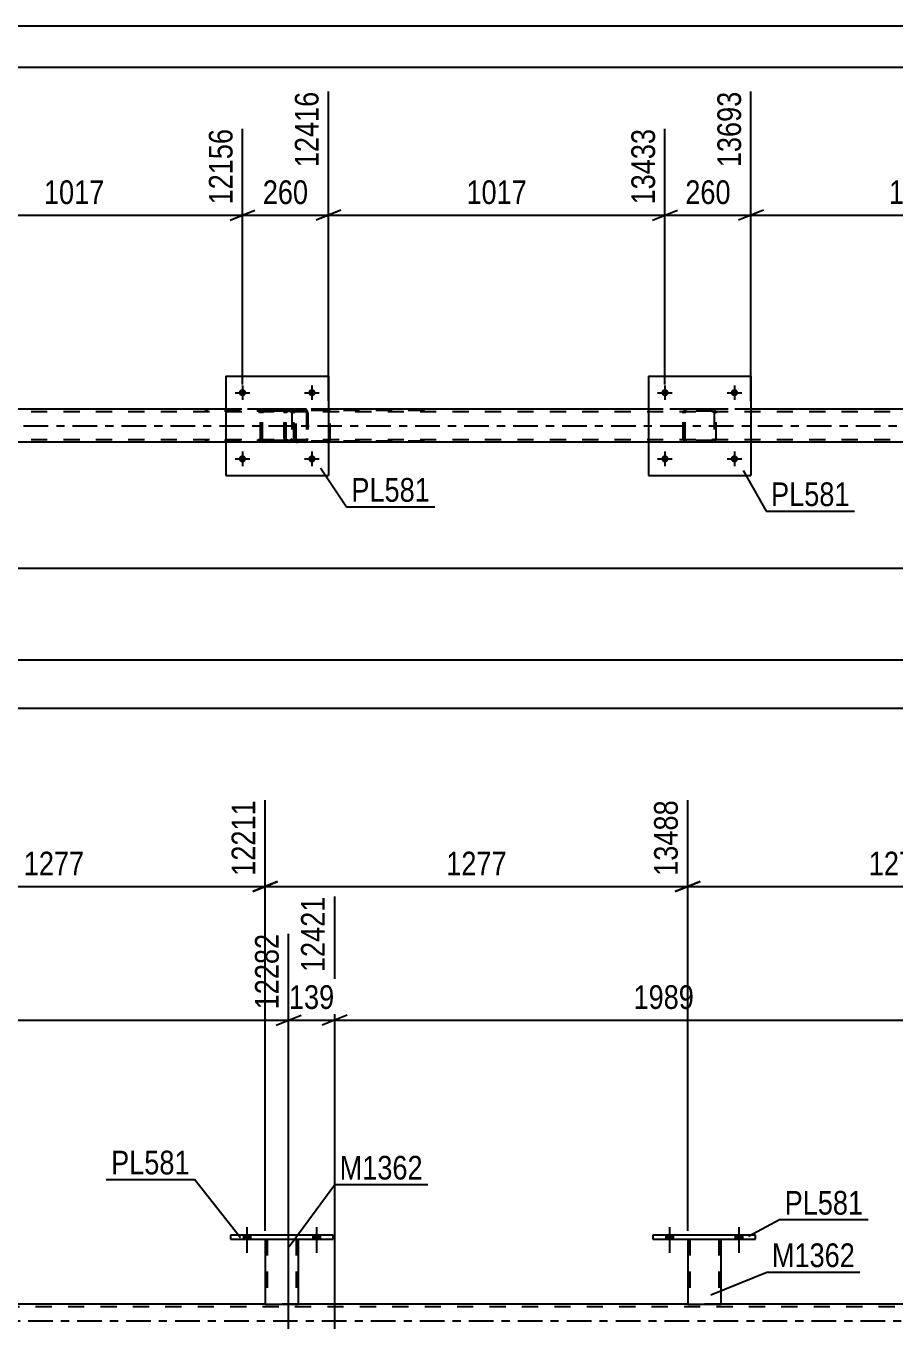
# Model space of a CAD drawing. Header units: millimetres. Extents: x 0 to 841, y 0 to 594.
# Drawn here: x 508.9 to 614, y 436.5 to 594 of the extents above; entities that cross this region are included whole.
import ezdxf

# ---------------------------------------------------------------- set-up
doc = ezdxf.new("R2010")
doc.units = ezdxf.units.MM
doc.linetypes.add('DXK_LINE_DOT2', pattern=[3.9198, 1.9599, -1.9599])
doc.linetypes.add('DXK_LINE_DOT3', pattern=[5.9187, 2.979, -0.9799, 0.9799, -0.9799])
doc.styles.add('Arial Narrow', font='ARIALN.TTF', dxfattribs={"height": 0.2})

# ---------------------------------------------------------------- blocks, each defined once
blk = doc.blocks.new('Unknown-318887466-1133')
at = {"color": 5, "linetype": 'Continuous'}
for p, q in [((841, 594), (0, 594)), ((836, 589), (5, 589))]:
    blk.add_line(p, q, dxfattribs=at)
blk = doc.blocks.new('Bolt-318887466-5515 - 5449')
at = {"linetype": 'Continuous'}
for points in [[(586.59, 541.69, -1), (585.71, 541.69, -1)], [(594.99, 541.69, -1), (594.11, 541.69, -1)]]:
    blk.add_hatch(color=1, dxfattribs=at).paths.add_polyline_path(points)
at = {"color": 1, "linetype": 'Continuous'}
for p, q in [((585.27, 541.69), (587.03, 541.69)), ((586.15, 542.57), (586.15, 540.81)), ((593.67, 541.69), (595.43, 541.69)), ((594.55, 542.57), (594.55, 540.81))]:
    blk.add_line(p, q, dxfattribs=at)
blk = doc.blocks.new('Part-318887466-5455 - 5449')
at = {"color": 2, "linetype": 'Continuous'}
for p, q in [((533.07, 551.69), (533.07, 539.69)), ((533.07, 551.69), (545.47, 551.69)), ((545.47, 551.69), (545.47, 539.69)), ((533.07, 539.69), (545.47, 539.69))]:
    blk.add_line(p, q, dxfattribs=at)
blk = doc.blocks.new('Bolt-318887466-5512 - 5449')
at = {"linetype": 'Continuous'}
for points in [[(535.51, 549.69, -1), (534.63, 549.69, -1)], [(543.91, 549.69, -1), (543.03, 549.69, -1)]]:
    blk.add_hatch(color=1, dxfattribs=at).paths.add_polyline_path(points)
at = {"color": 1, "linetype": 'Continuous'}
for p, q in [((534.19, 549.69), (535.95, 549.69)), ((535.07, 550.57), (535.07, 548.81)), ((542.59, 549.69), (544.35, 549.69)), ((543.47, 550.57), (543.47, 548.81))]:
    blk.add_line(p, q, dxfattribs=at)
blk = doc.blocks.new('Bolt-318887466-5513 - 5449')
at = {"linetype": 'Continuous'}
for points in [[(535.51, 541.69, -1), (534.63, 541.69, -1)], [(543.91, 541.69, -1), (543.03, 541.69, -1)]]:
    blk.add_hatch(color=1, dxfattribs=at).paths.add_polyline_path(points)
at = {"color": 1, "linetype": 'Continuous'}
for p, q in [((534.19, 541.69), (535.95, 541.69)), ((535.07, 542.57), (535.07, 540.81)), ((542.59, 541.69), (544.35, 541.69)), ((543.47, 542.57), (543.47, 540.81))]:
    blk.add_line(p, q, dxfattribs=at)
blk = doc.blocks.new('Bolt-318887466-5514 - 5449')
at = {"linetype": 'Continuous'}
for points in [[(586.59, 549.69, -1), (585.71, 549.69, -1)], [(594.99, 549.69, -1), (594.11, 549.69, -1)]]:
    blk.add_hatch(color=1, dxfattribs=at).paths.add_polyline_path(points)
at = {"color": 1, "linetype": 'Continuous'}
for p, q in [((585.27, 549.69), (587.03, 549.69)), ((586.15, 550.57), (586.15, 548.81)), ((593.67, 549.69), (595.43, 549.69)), ((594.55, 550.57), (594.55, 548.81))]:
    blk.add_line(p, q, dxfattribs=at)
blk = doc.blocks.new('Part-318887466-5590 - 5449')
at = {"color": 7, "linetype": 'DXK_LINE_DOT2'}
for p, q in [((537.27, 547.21), (537.3, 547.4)), ((537.3, 547.4), (537.27, 547.21)), ((537.27, 544.17), (537.27, 547.21)), ((537.51, 547.21), (537.53, 547.3)), ((537.51, 544.17), (537.51, 547.21)), ((537.53, 547.3), (537.58, 547.38)), ((537.56, 547.66), (537.75, 547.69)), ((537.75, 547.69), (537.56, 547.66)), ((537.58, 547.38), (537.66, 547.43)), ((537.66, 547.43), (537.75, 547.45)), ((540.79, 547.69), (537.75, 547.69)), ((540.79, 547.45), (537.75, 547.45)), ((540.79, 547.69), (540.97, 547.66)), ((540.97, 547.66), (540.79, 547.69)), ((540.79, 547.45), (540.88, 547.43)), ((540.88, 547.43), (540.96, 547.38)), ((540.96, 547.38), (541.01, 547.3)), ((541.01, 547.3), (541.03, 547.21)), ((541.03, 547.21), (541.03, 544.17)), ((541.23, 547.4), (541.27, 547.21)), ((541.27, 547.21), (541.23, 547.4)), ((541.27, 544.17), (541.27, 547.21)), ((537.3, 543.99), (537.27, 544.17)), ((537.27, 544.17), (537.3, 543.99)), ((537.53, 544.08), (537.51, 544.17)), ((537.58, 544), (537.53, 544.08)), ((537.75, 543.69), (537.56, 543.73)), ((537.56, 543.73), (537.75, 543.69)), ((537.66, 543.95), (537.58, 544)), ((537.75, 543.93), (537.66, 543.95)), ((540.79, 543.93), (537.75, 543.93)), ((540.79, 543.69), (537.75, 543.69)), ((540.88, 543.95), (540.79, 543.93)), ((540.97, 543.73), (540.79, 543.69)), ((540.79, 543.69), (540.97, 543.73)), ((540.96, 544), (540.88, 543.95)), ((541.01, 544.08), (540.96, 544)), ((541.03, 544.17), (541.01, 544.08)), ((541.27, 544.17), (541.23, 543.99)), ((541.23, 543.99), (541.27, 544.17))]:
    blk.add_line(p, q, dxfattribs=at)
at = {"color": 7, "linetype": 'DXK_LINE_DOT3'}
blk.add_line((539.27, 545.69), (539.27, 545.69), dxfattribs=at)
at = {"color": 7, "linetype": 'DXK_LINE_DOT2'}
for centre, start, end in [((537.75, 547.21), 112.5, 157.5), ((537.75, 547.21), 112.5, 157.5), ((540.79, 547.21), 22.5, 67.5), ((540.79, 547.21), 22.5, 67.5), ((537.75, 544.17), 202.5, 247.5), ((537.75, 544.17), 202.5, 247.5), ((540.79, 544.17), 292.5, 337.5), ((540.79, 544.17), 292.5, 337.5)]:
    blk.add_arc(centre, 0.48, start, end, dxfattribs=at)
blk = doc.blocks.new('Part-318887466-5595 - 5449')
at = {"color": 2, "linetype": 'Continuous'}
for p, q in [((584.15, 551.69), (584.15, 539.69)), ((584.15, 551.69), (596.55, 551.69)), ((596.55, 551.69), (596.55, 539.69)), ((584.15, 539.69), (596.55, 539.69))]:
    blk.add_line(p, q, dxfattribs=at)
blk = doc.blocks.new('Part-318887466-5596 - 5449')
at = {"color": 7, "linetype": 'DXK_LINE_DOT2'}
for p, q in [((588.35, 547.21), (588.39, 547.4)), ((588.39, 547.4), (588.35, 547.21)), ((588.35, 544.17), (588.35, 547.21)), ((588.59, 547.21), (588.61, 547.3)), ((588.59, 544.17), (588.59, 547.21)), ((588.61, 547.3), (588.66, 547.38)), ((588.65, 547.66), (588.83, 547.69)), ((588.83, 547.69), (588.65, 547.66)), ((588.66, 547.38), (588.74, 547.43)), ((588.74, 547.43), (588.83, 547.45)), ((591.87, 547.69), (588.83, 547.69)), ((591.87, 547.45), (588.83, 547.45)), ((591.87, 547.69), (592.05, 547.66)), ((592.05, 547.66), (591.87, 547.69)), ((591.87, 547.45), (591.96, 547.43)), ((591.96, 547.43), (592.04, 547.38)), ((592.04, 547.38), (592.09, 547.3)), ((592.09, 547.3), (592.11, 547.21)), ((592.11, 547.21), (592.11, 544.17)), ((592.31, 547.4), (592.35, 547.21)), ((592.35, 547.21), (592.31, 547.4)), ((592.35, 544.17), (592.35, 547.21)), ((588.39, 543.99), (588.35, 544.17)), ((588.35, 544.17), (588.39, 543.99)), ((588.61, 544.08), (588.59, 544.17)), ((588.66, 544), (588.61, 544.08)), ((588.83, 543.69), (588.65, 543.73)), ((588.65, 543.73), (588.83, 543.69)), ((588.74, 543.95), (588.66, 544)), ((588.83, 543.93), (588.74, 543.95)), ((591.87, 543.93), (588.83, 543.93)), ((591.87, 543.69), (588.83, 543.69)), ((591.96, 543.95), (591.87, 543.93)), ((592.05, 543.73), (591.87, 543.69)), ((591.87, 543.69), (592.05, 543.73)), ((592.04, 544), (591.96, 543.95)), ((592.09, 544.08), (592.04, 544)), ((592.11, 544.17), (592.09, 544.08)), ((592.35, 544.17), (592.31, 543.99)), ((592.31, 543.99), (592.35, 544.17))]:
    blk.add_line(p, q, dxfattribs=at)
at = {"color": 7, "linetype": 'DXK_LINE_DOT3'}
blk.add_line((590.35, 545.69), (590.35, 545.69), dxfattribs=at)
at = {"color": 7, "linetype": 'DXK_LINE_DOT2'}
for centre, start, end in [((588.83, 547.21), 112.5, 157.5), ((588.83, 547.21), 112.5, 157.5), ((591.87, 547.21), 22.5, 67.5), ((591.87, 547.21), 22.5, 67.5), ((588.83, 544.17), 202.5, 247.5), ((588.83, 544.17), 202.5, 247.5), ((591.87, 544.17), 292.5, 337.5), ((591.87, 544.17), 292.5, 337.5)]:
    blk.add_arc(centre, 0.48, start, end, dxfattribs=at)
blk = doc.blocks.new('Part-318887466-5627 - 5449')
at = {"color": 7, "linetype": 'DXK_LINE_DOT2'}
for p, q in [((542.69, 547.69), (530.53, 547.69)), ((542.69, 547.45), (530.53, 547.45)), ((540.12, 547.35), (540.1, 547.21)), ((540.1, 544.17), (540.1, 547.21)), ((540.13, 547.4), (540.12, 547.35)), ((540.35, 547.21), (540.37, 547.3)), ((540.35, 544.17), (540.35, 547.21)), ((540.37, 547.3), (540.42, 547.38)), ((540.6, 547.69), (540.41, 547.66)), ((540.42, 547.38), (540.5, 547.43)), ((540.5, 547.43), (540.6, 547.45)), ((541.41, 547.69), (541.41, 547.45)), ((542.79, 547.66), (542.69, 547.69)), ((542.69, 547.45), (542.74, 547.43)), ((542.74, 547.43), (542.79, 547.38)), ((542.88, 547.55), (542.79, 547.66)), ((542.79, 547.38), (542.82, 547.3)), ((542.82, 547.3), (542.83, 547.21)), ((542.83, 547.21), (542.83, 544.17)), ((542.94, 547.4), (542.88, 547.55)), ((542.96, 547.21), (542.94, 547.4)), ((542.96, 547.21), (542.96, 544.17)), ((542.69, 543.93), (530.53, 543.93)), ((542.69, 543.69), (530.53, 543.69)), ((540.1, 544.17), (540.11, 544.09)), ((540.11, 544.09), (540.13, 543.99)), ((540.37, 544.08), (540.35, 544.17)), ((540.42, 544), (540.37, 544.08)), ((540.41, 543.73), (540.6, 543.69)), ((540.5, 543.95), (540.42, 544)), ((540.6, 543.93), (540.5, 543.95)), ((541.41, 543.69), (541.41, 543.93)), ((542.74, 543.95), (542.69, 543.93)), ((542.69, 543.69), (542.79, 543.73)), ((542.79, 544), (542.74, 543.95)), ((542.82, 544.08), (542.79, 544)), ((542.79, 543.73), (542.88, 543.83)), ((542.83, 544.17), (542.82, 544.08)), ((542.88, 543.83), (542.94, 543.99)), ((542.94, 543.99), (542.96, 544.17))]:
    blk.add_line(p, q, dxfattribs=at)
for centre, start, end in [((540.58, 547.2), 111.1941, 156.1506), ((540.58, 544.19), 203.8494, 248.8059)]:
    blk.add_arc(centre, 0.492, start, end, dxfattribs=at)
blk = doc.blocks.new('Part-318887466-5656 - 5449')
at = {"color": 7, "linetype": 'DXK_LINE_DOT2'}
for p, q in [((541.44, 547.49), (541.41, 547.37)), ((541.41, 544.01), (541.41, 547.37)), ((541.58, 547.37), (541.6, 547.43)), ((541.58, 544.01), (541.58, 547.37)), ((541.6, 547.43), (541.63, 547.49)), ((541.75, 547.69), (541.62, 547.67)), ((541.63, 547.49), (541.69, 547.52)), ((541.69, 547.52), (541.75, 547.53)), ((557.08, 547.69), (541.75, 547.69)), ((557.08, 547.53), (541.75, 547.53)), ((545.46, 547.67), (545.33, 547.69)), ((545.33, 547.53), (545.4, 547.52)), ((545.4, 547.52), (545.45, 547.49)), ((545.45, 547.49), (545.49, 547.43)), ((545.49, 547.43), (545.5, 547.37)), ((545.5, 544.01), (545.5, 547.37)), ((545.67, 547.37), (545.64, 547.49)), ((545.67, 544.01), (545.67, 547.37)), ((541.41, 544.01), (541.44, 543.89)), ((541.6, 543.95), (541.58, 544.01)), ((541.63, 543.9), (541.6, 543.95)), ((541.62, 543.72), (541.75, 543.69)), ((541.69, 543.86), (541.63, 543.9)), ((541.75, 543.85), (541.69, 543.86)), ((557.08, 543.85), (541.75, 543.85)), ((557.08, 543.69), (541.75, 543.69)), ((545.4, 543.86), (545.33, 543.85)), ((545.33, 543.69), (545.46, 543.72)), ((545.45, 543.9), (545.4, 543.86)), ((545.49, 543.95), (545.45, 543.9)), ((545.5, 544.01), (545.49, 543.95)), ((545.64, 543.89), (545.67, 544.01))]:
    blk.add_line(p, q, dxfattribs=at)
for centre, start, end in [((541.74, 547.36), 110.7583, 155.68), ((545.34, 547.36), 24.32, 69.2417), ((541.74, 544.03), 204.32, 249.2417)]:
    blk.add_arc(centre, 0.331, start, end, dxfattribs=at)
blk = doc.blocks.new('Part-318887466-5688 - 5449')
at = {"color": 7, "linetype": 'DXK_LINE_DOT2'}
for p, q in [((770.18, 547.37), (106.14, 547.37)), ((770.18, 547.69), (124.42, 547.69)), ((545.47, 547.69), (533.07, 547.69)), ((596.55, 547.69), (584.15, 547.69)), ((770.18, 544.01), (106.14, 544.01)), ((767.11, 543.69), (106.14, 543.69)), ((545.47, 543.69), (533.07, 543.69)), ((596.55, 543.69), (584.15, 543.69))]:
    blk.add_line(p, q, dxfattribs=at)
at = {"color": 2, "linetype": 'Continuous'}
for p, q in [((533.07, 547.69), (494.39, 547.69)), ((584.15, 547.69), (545.47, 547.69)), ((635.23, 547.69), (596.55, 547.69)), ((533.07, 543.69), (494.39, 543.69)), ((584.15, 543.69), (545.47, 543.69)), ((635.23, 543.69), (596.55, 543.69))]:
    blk.add_line(p, q, dxfattribs=at)
at = {"color": 7, "linetype": 'DXK_LINE_DOT3'}
blk.add_line((106.14, 545.69), (770.18, 545.69), dxfattribs=at)
blk = doc.blocks.new('Part-318887466-3773 - 3642')
at = {"color": 7, "linetype": 'DXK_LINE_DOT2'}
for p, q in [((537.82, 447.38), (541.82, 447.38)), ((537.82, 447.37), (537.82, 447.38)), ((537.82, 447.38), (537.82, 447.37)), ((538.06, 447.38), (538.06, 439.53)), ((541.58, 447.38), (541.58, 439.53)), ((541.82, 447.38), (541.82, 447.37)), ((541.82, 447.37), (541.82, 447.38)), ((541.53, 439.53), (541.56, 439.53)), ((541.53, 439.53), (541.56, 439.53)), ((541.56, 439.53), (541.58, 439.53)), ((541.56, 439.53), (541.58, 439.53))]:
    blk.add_line(p, q, dxfattribs=at)
at = {"color": 2, "linetype": 'Continuous'}
for p, q in [((537.82, 447.37), (537.82, 439.53)), ((541.82, 447.37), (541.82, 439.53)), ((537.82, 439.53), (541.82, 439.53))]:
    blk.add_line(p, q, dxfattribs=at)
blk = doc.blocks.new('Bolt-318887466-3688 - 3642')
at = {"linetype": 'Continuous'}
for points in [[(586.26, 447.37), (587.14, 447.37), (587.14, 447.85), (586.26, 447.85)], [(594.66, 447.37), (595.54, 447.37), (595.54, 447.85), (594.66, 447.85)]]:
    blk.add_hatch(color=1, dxfattribs=at).paths.add_polyline_path(points)
at = {"color": 1, "linetype": 'Continuous'}
for p, q in [((586.7, 448.85), (586.7, 445.73)), ((595.1, 448.85), (595.1, 445.73)), ((586.26, 447.85), (586.26, 447.37)), ((587.14, 447.85), (587.14, 447.37)), ((594.66, 447.85), (594.66, 447.37)), ((595.54, 447.85), (595.54, 447.37))]:
    blk.add_line(p, q, dxfattribs=at)
blk = doc.blocks.new('Part-318887466-3753 - 3642')
at = {"color": 7, "linetype": 'DXK_LINE_DOT2'}
for p, q in [((588.9, 447.38), (592.9, 447.38)), ((588.9, 447.37), (588.9, 447.38)), ((588.9, 447.38), (588.9, 447.37)), ((589.14, 447.38), (589.14, 439.53)), ((592.66, 447.38), (592.66, 439.53)), ((592.9, 447.38), (592.9, 447.37)), ((592.9, 447.37), (592.9, 447.38)), ((592.61, 439.53), (592.64, 439.53)), ((592.61, 439.53), (592.64, 439.53)), ((592.64, 439.53), (592.66, 439.53)), ((592.64, 439.53), (592.66, 439.53))]:
    blk.add_line(p, q, dxfattribs=at)
at = {"color": 2, "linetype": 'Continuous'}
for p, q in [((588.9, 447.37), (588.9, 439.53)), ((592.9, 447.37), (592.9, 439.53)), ((588.9, 439.53), (592.9, 439.53))]:
    blk.add_line(p, q, dxfattribs=at)
blk = doc.blocks.new('Part-318887466-3758 - 3642')
at = {"color": 2, "linetype": 'Continuous'}
for p, q in [((584.7, 447.85), (584.7, 447.37)), ((597.1, 447.85), (584.7, 447.85)), ((584.7, 447.37), (597.1, 447.37)), ((597.1, 447.37), (597.1, 447.85))]:
    blk.add_line(p, q, dxfattribs=at)
blk = doc.blocks.new('Bolt-318887466-3811 - 3642')
at = {"linetype": 'Continuous'}
for points in [[(586.26, 447.37), (587.14, 447.37), (587.14, 447.85), (586.26, 447.85)], [(594.66, 447.37), (595.54, 447.37), (595.54, 447.85), (594.66, 447.85)]]:
    blk.add_hatch(color=1, dxfattribs=at).paths.add_polyline_path(points)
at = {"color": 1, "linetype": 'Continuous'}
for p, q in [((586.7, 448.85), (586.7, 445.73)), ((595.1, 448.85), (595.1, 445.73)), ((586.26, 447.85), (586.26, 447.37)), ((587.14, 447.85), (587.14, 447.37)), ((594.66, 447.85), (594.66, 447.37)), ((595.54, 447.85), (595.54, 447.37))]:
    blk.add_line(p, q, dxfattribs=at)
blk = doc.blocks.new('Bolt-318887466-3812 - 3642')
at = {"linetype": 'Continuous'}
for points in [[(535.18, 447.37), (536.06, 447.37), (536.06, 447.85), (535.18, 447.85)], [(543.58, 447.37), (544.46, 447.37), (544.46, 447.85), (543.58, 447.85)]]:
    blk.add_hatch(color=1, dxfattribs=at).paths.add_polyline_path(points)
at = {"color": 1, "linetype": 'Continuous'}
for p, q in [((535.62, 448.85), (535.62, 445.73)), ((544.02, 448.85), (544.02, 445.73)), ((535.18, 447.85), (535.18, 447.37)), ((536.06, 447.85), (536.06, 447.37)), ((543.58, 447.85), (543.58, 447.37)), ((544.46, 447.85), (544.46, 447.37))]:
    blk.add_line(p, q, dxfattribs=at)
blk = doc.blocks.new('Bolt-318887466-3813 - 3642')
at = {"linetype": 'Continuous'}
for points in [[(535.18, 447.37), (536.06, 447.37), (536.06, 447.85), (535.18, 447.85)], [(543.58, 447.37), (544.46, 447.37), (544.46, 447.85), (543.58, 447.85)]]:
    blk.add_hatch(color=1, dxfattribs=at).paths.add_polyline_path(points)
at = {"color": 1, "linetype": 'Continuous'}
for p, q in [((535.62, 448.85), (535.62, 445.73)), ((544.02, 448.85), (544.02, 445.73)), ((535.18, 447.85), (535.18, 447.37)), ((536.06, 447.85), (536.06, 447.37)), ((543.58, 447.85), (543.58, 447.37)), ((544.46, 447.85), (544.46, 447.37))]:
    blk.add_line(p, q, dxfattribs=at)
blk = doc.blocks.new('Part-318887466-4073 - 3642')
at = {"color": 2, "linetype": 'Continuous'}
for p, q in [((537.82, 439.53), (490.74, 439.53)), ((588.9, 439.53), (541.82, 439.53)), ((639.98, 439.53), (592.9, 439.53))]:
    blk.add_line(p, q, dxfattribs=at)
at = {"color": 7, "linetype": 'DXK_LINE_DOT2'}
for p, q in [((541.82, 439.53), (537.82, 439.53)), ((592.9, 439.53), (588.9, 439.53)), ((770.73, 439.21), (106.7, 439.21))]:
    blk.add_line(p, q, dxfattribs=at)
at = {"color": 7, "linetype": 'DXK_LINE_DOT3'}
blk.add_line((106.7, 437.53), (770.73, 437.53), dxfattribs=at)
blk = doc.blocks.new('Part-318887466-4137 - 3642')
at = {"color": 2, "linetype": 'Continuous'}
for p, q in [((533.62, 447.85), (533.62, 447.37)), ((546.02, 447.85), (533.62, 447.85)), ((533.62, 447.37), (546.02, 447.37)), ((546.02, 447.37), (546.02, 447.85))]:
    blk.add_line(p, q, dxfattribs=at)
blk = doc.blocks.new('StraightDimension-318887466-12660 - 5449')
at = {"color": 7, "linetype": 'Continuous'}
for p, q in [((545.47, 548.69), (545.47, 586.08)), ((586.15, 550.69), (586.15, 581.58)), ((546.97, 571.74), (543.97, 570.54)), ((584.65, 570.54), (587.65, 571.74)), ((545.47, 571.14), (586.15, 571.14))]:
    blk.add_line(p, q, dxfattribs=at)
at = {"color": 0, "linetype": 'Continuous'}
blk.add_wipeout([(585.55, 582.18), (581.35, 582.18), (581.35, 571.84), (585.55, 571.84)], dxfattribs=at)
at = {"color": 0}
blk.add_wipeout([(570.07, 571.89), (570.07, 576.09), (561.55, 576.09), (561.55, 571.89)], dxfattribs=at)
at = {"color": 3, "linetype": 'Continuous', "style": 'Arial Narrow'}
blk.add_text('13433', height=2.863, rotation=90.0002, dxfattribs=at).set_placement((584.95, 572.44))
at = {"color": 3, "style": 'Arial Narrow'}
blk.add_text('1017', height=2.863, dxfattribs=at).set_placement((562.15, 572.49))
blk = doc.blocks.new('StraightDimension-318887466-12661 - 5449')
at = {"color": 7, "linetype": 'Continuous'}
for p, q in [((545.47, 548.69), (545.47, 586.08)), ((535.07, 550.69), (535.07, 581.58)), ((533.57, 570.54), (536.57, 571.74)), ((546.97, 571.74), (543.97, 570.54)), ((535.07, 571.14), (545.47, 571.14))]:
    blk.add_line(p, q, dxfattribs=at)
at = {"color": 0}
blk.add_wipeout([(543.61, 571.89), (543.61, 576.09), (536.93, 576.09), (536.93, 571.89)], dxfattribs=at)
at = {"color": 3, "style": 'Arial Narrow'}
blk.add_text('260', height=2.863, dxfattribs=at).set_placement((537.53, 572.49))
at = {"color": 0, "linetype": 'Continuous'}
blk.add_wipeout([(544.87, 586.68), (540.67, 586.68), (540.67, 576.34), (544.87, 576.34)], dxfattribs=at)
at = {"color": 3, "linetype": 'Continuous', "style": 'Arial Narrow'}
blk.add_text('12416', height=2.863, rotation=90.0002, dxfattribs=at).set_placement((544.27, 576.94))
blk = doc.blocks.new('StraightDimension-318887466-6317 - 5449')
at = {"color": 7, "linetype": 'Continuous'}
blk.add_line((64.22, 517.39), (770.18, 517.39), dxfattribs=at)
blk = doc.blocks.new('StraightDimension-318887466-6338 - 5449')
at = {"color": 7, "linetype": 'Continuous'}
blk.add_line((63.58, 511.57), (770.82, 511.57), dxfattribs=at)
blk = doc.blocks.new('StraightDimension-318887466-6380 - 5449')
at = {"color": 7, "linetype": 'Continuous'}
blk.add_line((64.22, 528.5), (715.13, 528.5), dxfattribs=at)
blk = doc.blocks.new('StraightDimension-318887466-12658 - 5449')
at = {"color": 7, "linetype": 'Continuous'}
for p, q in [((596.55, 548.69), (596.55, 586.08)), ((637.23, 550.69), (637.23, 581.58)), ((598.05, 571.74), (595.05, 570.54)), ((635.73, 570.54), (638.73, 571.74)), ((596.55, 571.14), (637.23, 571.14))]:
    blk.add_line(p, q, dxfattribs=at)
at = {"color": 0, "linetype": 'Continuous'}
blk.add_wipeout([(636.63, 582.18), (632.43, 582.18), (632.43, 571.84), (636.63, 571.84)], dxfattribs=at)
at = {"color": 0}
blk.add_wipeout([(621.15, 571.89), (621.15, 576.09), (612.63, 576.09), (612.63, 571.89)], dxfattribs=at)
at = {"color": 3, "linetype": 'Continuous', "style": 'Arial Narrow'}
blk.add_text('14710', height=2.863, rotation=90.0002, dxfattribs=at).set_placement((636.03, 572.44))
at = {"color": 3, "style": 'Arial Narrow'}
blk.add_text('1017', height=2.863, dxfattribs=at).set_placement((613.23, 572.49))
blk = doc.blocks.new('StraightDimension-318887466-12659 - 5449')
at = {"color": 7, "linetype": 'Continuous'}
for p, q in [((596.55, 548.69), (596.55, 586.08)), ((586.15, 550.69), (586.15, 581.58)), ((584.65, 570.54), (587.65, 571.74)), ((598.05, 571.74), (595.05, 570.54)), ((586.15, 571.14), (596.55, 571.14))]:
    blk.add_line(p, q, dxfattribs=at)
at = {"color": 0}
blk.add_wipeout([(594.69, 571.89), (594.69, 576.09), (588.01, 576.09), (588.01, 571.89)], dxfattribs=at)
at = {"color": 3, "style": 'Arial Narrow'}
blk.add_text('260', height=2.863, dxfattribs=at).set_placement((588.61, 572.49))
at = {"color": 0, "linetype": 'Continuous'}
blk.add_wipeout([(595.95, 586.68), (591.75, 586.68), (591.75, 576.34), (595.95, 576.34)], dxfattribs=at)
at = {"color": 3, "linetype": 'Continuous', "style": 'Arial Narrow'}
blk.add_text('13693', height=2.863, rotation=90.0002, dxfattribs=at).set_placement((595.35, 576.94))
blk = doc.blocks.new('StraightDimension-318887466-12662 - 5449')
at = {"color": 7, "linetype": 'Continuous'}
for p, q in [((494.39, 548.69), (494.39, 586.08)), ((535.07, 550.69), (535.07, 581.58)), ((495.89, 571.74), (492.89, 570.54)), ((533.57, 570.54), (536.57, 571.74)), ((494.39, 571.14), (535.07, 571.14))]:
    blk.add_line(p, q, dxfattribs=at)
at = {"color": 0, "linetype": 'Continuous'}
blk.add_wipeout([(534.47, 582.18), (530.27, 582.18), (530.27, 571.84), (534.47, 571.84)], dxfattribs=at)
at = {"color": 0}
blk.add_wipeout([(518.98, 571.89), (518.98, 576.09), (510.47, 576.09), (510.47, 571.89)], dxfattribs=at)
at = {"color": 3, "linetype": 'Continuous', "style": 'Arial Narrow'}
blk.add_text('12156', height=2.863, rotation=90.0002, dxfattribs=at).set_placement((533.87, 572.44))
at = {"color": 3, "style": 'Arial Narrow'}
blk.add_text('1017', height=2.863, dxfattribs=at).set_placement((511.07, 572.49))
blk = doc.blocks.new('StraightDimension-318887466-4698 - 3642')
at = {"color": 7, "linetype": 'Continuous'}
for p, q in [((546.22, 436.53), (546.22, 488.8)), ((625.78, 436.53), (625.78, 484.3)), ((547.72, 474.46), (544.72, 473.26)), ((624.28, 473.26), (627.28, 474.46)), ((546.22, 473.86), (625.78, 473.86))]:
    blk.add_line(p, q, dxfattribs=at)
at = {"color": 0, "linetype": 'Continuous'}
blk.add_wipeout([(625.18, 484.9), (620.98, 484.9), (620.98, 474.56), (625.18, 474.56)], dxfattribs=at)
at = {"color": 0}
blk.add_wipeout([(590.26, 474.61), (590.26, 478.81), (581.75, 478.81), (581.75, 474.61)], dxfattribs=at)
at = {"color": 3, "linetype": 'Continuous', "style": 'Arial Narrow'}
blk.add_text('14410', height=2.863, rotation=90.0002, dxfattribs=at).set_placement((624.58, 475.16))
at = {"color": 3, "style": 'Arial Narrow'}
blk.add_text('1989', height=2.863, dxfattribs=at).set_placement((582.35, 475.21))
blk = doc.blocks.new('StraightDimension-318887466-10990 - 3642')
at = {"color": 7, "linetype": 'Continuous'}
for p, q in [((486.74, 448.38), (486.74, 500.44)), ((537.82, 448.38), (537.82, 500.44)), ((488.24, 490.6), (485.24, 489.4)), ((486.74, 490), (537.82, 490)), ((536.32, 489.4), (539.32, 490.6))]:
    blk.add_line(p, q, dxfattribs=at)
at = {"color": 0, "linetype": 'Continuous'}
blk.add_wipeout([(537.22, 501.04), (533.02, 501.04), (533.02, 490.7), (537.22, 490.7)], dxfattribs=at)
at = {"color": 0}
blk.add_wipeout([(516.54, 490.75), (516.54, 494.95), (508.03, 494.95), (508.03, 490.75)], dxfattribs=at)
at = {"color": 3, "linetype": 'Continuous', "style": 'Arial Narrow'}
blk.add_text('12211', height=2.863, rotation=90.0002, dxfattribs=at).set_placement((536.62, 491.3))
at = {"color": 3, "style": 'Arial Narrow'}
blk.add_text('1277', height=2.863, dxfattribs=at).set_placement((508.63, 491.35))
blk = doc.blocks.new('StraightDimension-318887466-4679 - 3642')
at = {"color": 7, "linetype": 'Continuous'}
for p, q in [((546.22, 436.53), (546.22, 488.8)), ((540.65, 436.53), (540.65, 484.3)), ((539.15, 473.26), (542.15, 474.46)), ((547.72, 474.46), (544.72, 473.26)), ((540.65, 473.86), (546.22, 473.86))]:
    blk.add_line(p, q, dxfattribs=at)
at = {"color": 0}
blk.add_wipeout([(546.78, 474.61), (546.78, 478.81), (540.09, 478.81), (540.09, 474.61)], dxfattribs=at)
at = {"color": 3, "style": 'Arial Narrow'}
blk.add_text('139', height=2.863, dxfattribs=at).set_placement((540.69, 475.21))
at = {"color": 0, "linetype": 'Continuous'}
blk.add_wipeout([(545.62, 489.4), (541.42, 489.4), (541.42, 479.06), (545.62, 479.06)], dxfattribs=at)
at = {"color": 3, "linetype": 'Continuous', "style": 'Arial Narrow'}
blk.add_text('12421', height=2.863, rotation=90.0002, dxfattribs=at).set_placement((545.02, 479.66))
blk = doc.blocks.new('StraightDimension-318887466-4660 - 3642')
at = {"color": 7, "linetype": 'Continuous'}
for p, q in [((461.09, 436.53), (461.09, 488.8)), ((540.65, 436.53), (540.65, 484.3)), ((462.59, 474.46), (459.59, 473.26)), ((539.15, 473.26), (542.15, 474.46)), ((461.09, 473.86), (540.65, 473.86))]:
    blk.add_line(p, q, dxfattribs=at)
at = {"color": 0, "linetype": 'Continuous'}
blk.add_wipeout([(540.05, 484.9), (535.85, 484.9), (535.85, 474.56), (540.05, 474.56)], dxfattribs=at)
at = {"color": 0}
blk.add_wipeout([(505.13, 474.61), (505.13, 478.81), (496.61, 478.81), (496.61, 474.61)], dxfattribs=at)
at = {"color": 3, "linetype": 'Continuous', "style": 'Arial Narrow'}
blk.add_text('12282', height=2.863, rotation=90.0002, dxfattribs=at).set_placement((539.45, 475.16))
at = {"color": 3, "style": 'Arial Narrow'}
blk.add_text('1989', height=2.863, dxfattribs=at).set_placement((497.21, 475.21))
blk = doc.blocks.new('StraightDimension-318887466-10988 - 3642')
at = {"color": 7, "linetype": 'Continuous'}
for p, q in [((588.9, 448.38), (588.9, 500.44)), ((639.98, 448.38), (639.98, 500.44)), ((590.4, 490.6), (587.4, 489.4)), ((588.9, 490), (639.98, 490)), ((638.48, 489.4), (641.48, 490.6))]:
    blk.add_line(p, q, dxfattribs=at)
at = {"color": 0, "linetype": 'Continuous'}
blk.add_wipeout([(639.38, 501.04), (635.18, 501.04), (635.18, 490.7), (639.38, 490.7)], dxfattribs=at)
at = {"color": 0}
blk.add_wipeout([(618.7, 490.75), (618.7, 494.95), (610.19, 494.95), (610.19, 490.75)], dxfattribs=at)
at = {"color": 3, "linetype": 'Continuous', "style": 'Arial Narrow'}
blk.add_text('14765', height=2.863, rotation=90.0002, dxfattribs=at).set_placement((638.78, 491.3))
at = {"color": 3, "style": 'Arial Narrow'}
blk.add_text('1277', height=2.863, dxfattribs=at).set_placement((610.79, 491.35))
blk = doc.blocks.new('StraightDimension-318887466-10989 - 3642')
at = {"color": 7, "linetype": 'Continuous'}
for p, q in [((537.82, 448.38), (537.82, 500.44)), ((588.9, 448.38), (588.9, 500.44)), ((539.32, 490.6), (536.32, 489.4)), ((537.82, 490), (588.9, 490)), ((587.4, 489.4), (590.4, 490.6))]:
    blk.add_line(p, q, dxfattribs=at)
at = {"color": 0, "linetype": 'Continuous'}
blk.add_wipeout([(588.3, 501.04), (584.1, 501.04), (584.1, 490.7), (588.3, 490.7)], dxfattribs=at)
at = {"color": 0}
blk.add_wipeout([(567.62, 490.75), (567.62, 494.95), (559.11, 494.95), (559.11, 490.75)], dxfattribs=at)
at = {"color": 3, "linetype": 'Continuous', "style": 'Arial Narrow'}
blk.add_text('13488', height=2.863, rotation=90.0002, dxfattribs=at).set_placement((587.7, 491.3))
at = {"color": 3, "style": 'Arial Narrow'}
blk.add_text('1277', height=2.863, dxfattribs=at).set_placement((559.71, 491.35))
blk = doc.blocks.new('Mark-318887466-5451 - 5449')
at = {"color": 0}
blk.add_wipeout([(557.74, 536.51), (557.74, 539.51), (548.24, 539.51), (548.24, 536.51)], dxfattribs=at)
blk.add_wipeout([(557.74, 536.51), (557.74, 539.51), (548.24, 539.51), (548.24, 536.51)], dxfattribs=at)
at = {"color": 30, "linetype": 'Continuous'}
for p, q in [((544.51, 540.59), (547.64, 535.91)), ((547.64, 535.91), (558.34, 535.91))]:
    blk.add_line(p, q, dxfattribs=at)
at = {"color": 3, "style": 'Arial Narrow'}
blk.add_text('PL581', height=2.863, dxfattribs=at).set_placement((548.24, 536.51))
blk = doc.blocks.new('Mark-318887466-5591 - 5449')
at = {"color": 0}
blk.add_wipeout([(608.48, 535.98), (608.48, 538.98), (598.98, 538.98), (598.98, 535.98)], dxfattribs=at)
blk.add_wipeout([(608.48, 535.98), (608.48, 538.98), (598.98, 538.98), (598.98, 535.98)], dxfattribs=at)
at = {"color": 30, "linetype": 'Continuous'}
for p, q in [((595.6, 540.3), (598.38, 535.38)), ((598.38, 535.38), (609.08, 535.38))]:
    blk.add_line(p, q, dxfattribs=at)
at = {"color": 3, "style": 'Arial Narrow'}
blk.add_text('PL581', height=2.863, dxfattribs=at).set_placement((598.98, 535.98))
blk = doc.blocks.new('Mark-318887466-3749 - 3642')
at = {"color": 0}
blk.add_wipeout([(609.13, 444.01), (609.13, 447.01), (599.08, 447.01), (599.08, 444.01)], dxfattribs=at)
blk.add_wipeout([(609.13, 444.01), (609.13, 447.01), (599.08, 447.01), (599.08, 444.01)], dxfattribs=at)
at = {"color": 30, "linetype": 'Continuous'}
for p, q in [((591.68, 440.64), (598.48, 443.41)), ((598.48, 443.41), (609.73, 443.41))]:
    blk.add_line(p, q, dxfattribs=at)
at = {"color": 3, "style": 'Arial Narrow'}
blk.add_text('M1362', height=2.863, dxfattribs=at).set_placement((599.08, 444.01))
blk = doc.blocks.new('Mark-318887466-3754 - 3642')
at = {"color": 0}
blk.add_wipeout([(610.13, 450.35), (610.13, 453.35), (600.62, 453.35), (600.62, 450.35)], dxfattribs=at)
blk.add_wipeout([(610.13, 450.35), (610.13, 453.35), (600.62, 453.35), (600.62, 450.35)], dxfattribs=at)
at = {"color": 30, "linetype": 'Continuous'}
for p, q in [((596.24, 447.75), (600.02, 449.75)), ((600.02, 449.75), (610.73, 449.75))]:
    blk.add_line(p, q, dxfattribs=at)
at = {"color": 3, "style": 'Arial Narrow'}
blk.add_text('PL581', height=2.863, dxfattribs=at).set_placement((600.62, 450.35))
blk = doc.blocks.new('Mark-318887466-3769 - 3642')
at = {"color": 0}
blk.add_wipeout([(556.87, 454.59), (556.87, 457.59), (546.82, 457.59), (546.82, 454.59)], dxfattribs=at)
blk.add_wipeout([(556.87, 454.59), (556.87, 457.59), (546.82, 457.59), (546.82, 454.59)], dxfattribs=at)
at = {"color": 30, "linetype": 'Continuous'}
for p, q in [((540.73, 446.48), (546.22, 453.99)), ((546.22, 453.99), (557.47, 453.99))]:
    blk.add_line(p, q, dxfattribs=at)
at = {"color": 3, "style": 'Arial Narrow'}
blk.add_text('M1362', height=2.863, dxfattribs=at).set_placement((546.82, 454.59))
blk = doc.blocks.new('Mark-318887466-4133 - 3642')
at = {"color": 0}
blk.add_wipeout([(528.69, 455.21), (528.69, 458.21), (519.19, 458.21), (519.19, 455.21)], dxfattribs=at)
blk.add_wipeout([(528.69, 455.21), (528.69, 458.21), (519.19, 458.21), (519.19, 455.21)], dxfattribs=at)
at = {"color": 30, "linetype": 'Continuous'}
for p in [(518.59, 454.61), (534.82, 447.55)]:
    blk.add_line(p, (529.29, 454.61), dxfattribs=at)
at = {"color": 3, "style": 'Arial Narrow'}
blk.add_text('PL581', height=2.863, dxfattribs=at).set_placement((519.19, 455.21))

msp = doc.modelspace()

# ---------------------------------------------------------------- block references
for name in ['Unknown-318887466-1133', 'Part-318887466-5455 - 5449', 'Part-318887466-5595 - 5449', 'Part-318887466-5688 - 5449', 'Bolt-318887466-5512 - 5449', 'Bolt-318887466-5514 - 5449', 'Part-318887466-5627 - 5449', 'Part-318887466-5590 - 5449', 'Part-318887466-5656 - 5449', 'Part-318887466-5596 - 5449', 'Bolt-318887466-5513 - 5449', 'Bolt-318887466-5515 - 5449', 'Bolt-318887466-3812 - 3642', 'Bolt-318887466-3813 - 3642', 'Bolt-318887466-3688 - 3642', 'Bolt-318887466-3811 - 3642', 'Part-318887466-4137 - 3642', 'Part-318887466-3773 - 3642', 'Part-318887466-3758 - 3642', 'Part-318887466-3753 - 3642', 'Part-318887466-4073 - 3642']:
    msp.add_blockref(name, (0, 0))

# ---------------------------------------------------------------- next in the draw order: block references
for name in ['StraightDimension-318887466-12660 - 5449', 'StraightDimension-318887466-12658 - 5449', 'StraightDimension-318887466-6317 - 5449', 'StraightDimension-318887466-10990 - 3642', 'StraightDimension-318887466-4698 - 3642']:
    msp.add_blockref(name, (0, 0))

# ---------------------------------------------------------------- next in the draw order: block references
for name in ['StraightDimension-318887466-12661 - 5449', 'StraightDimension-318887466-12659 - 5449', 'StraightDimension-318887466-6338 - 5449', 'StraightDimension-318887466-10988 - 3642', 'StraightDimension-318887466-4679 - 3642', 'Mark-318887466-3749 - 3642']:
    msp.add_blockref(name, (0, 0))

# ---------------------------------------------------------------- next in the draw order: block references
for name in ['StraightDimension-318887466-12662 - 5449', 'StraightDimension-318887466-6380 - 5449', 'StraightDimension-318887466-4660 - 3642', 'Mark-318887466-3754 - 3642']:
    msp.add_blockref(name, (0, 0))

# ---------------------------------------------------------------- next in the draw order: block references
for name in ['Mark-318887466-5451 - 5449', 'Mark-318887466-5591 - 5449', 'StraightDimension-318887466-10989 - 3642', 'Mark-318887466-4133 - 3642']:
    msp.add_blockref(name, (0, 0))

# ---------------------------------------------------------------- next in the draw order: block references
msp.add_blockref('Mark-318887466-3769 - 3642', (0, 0))

doc.saveas('drawing.dxf')
